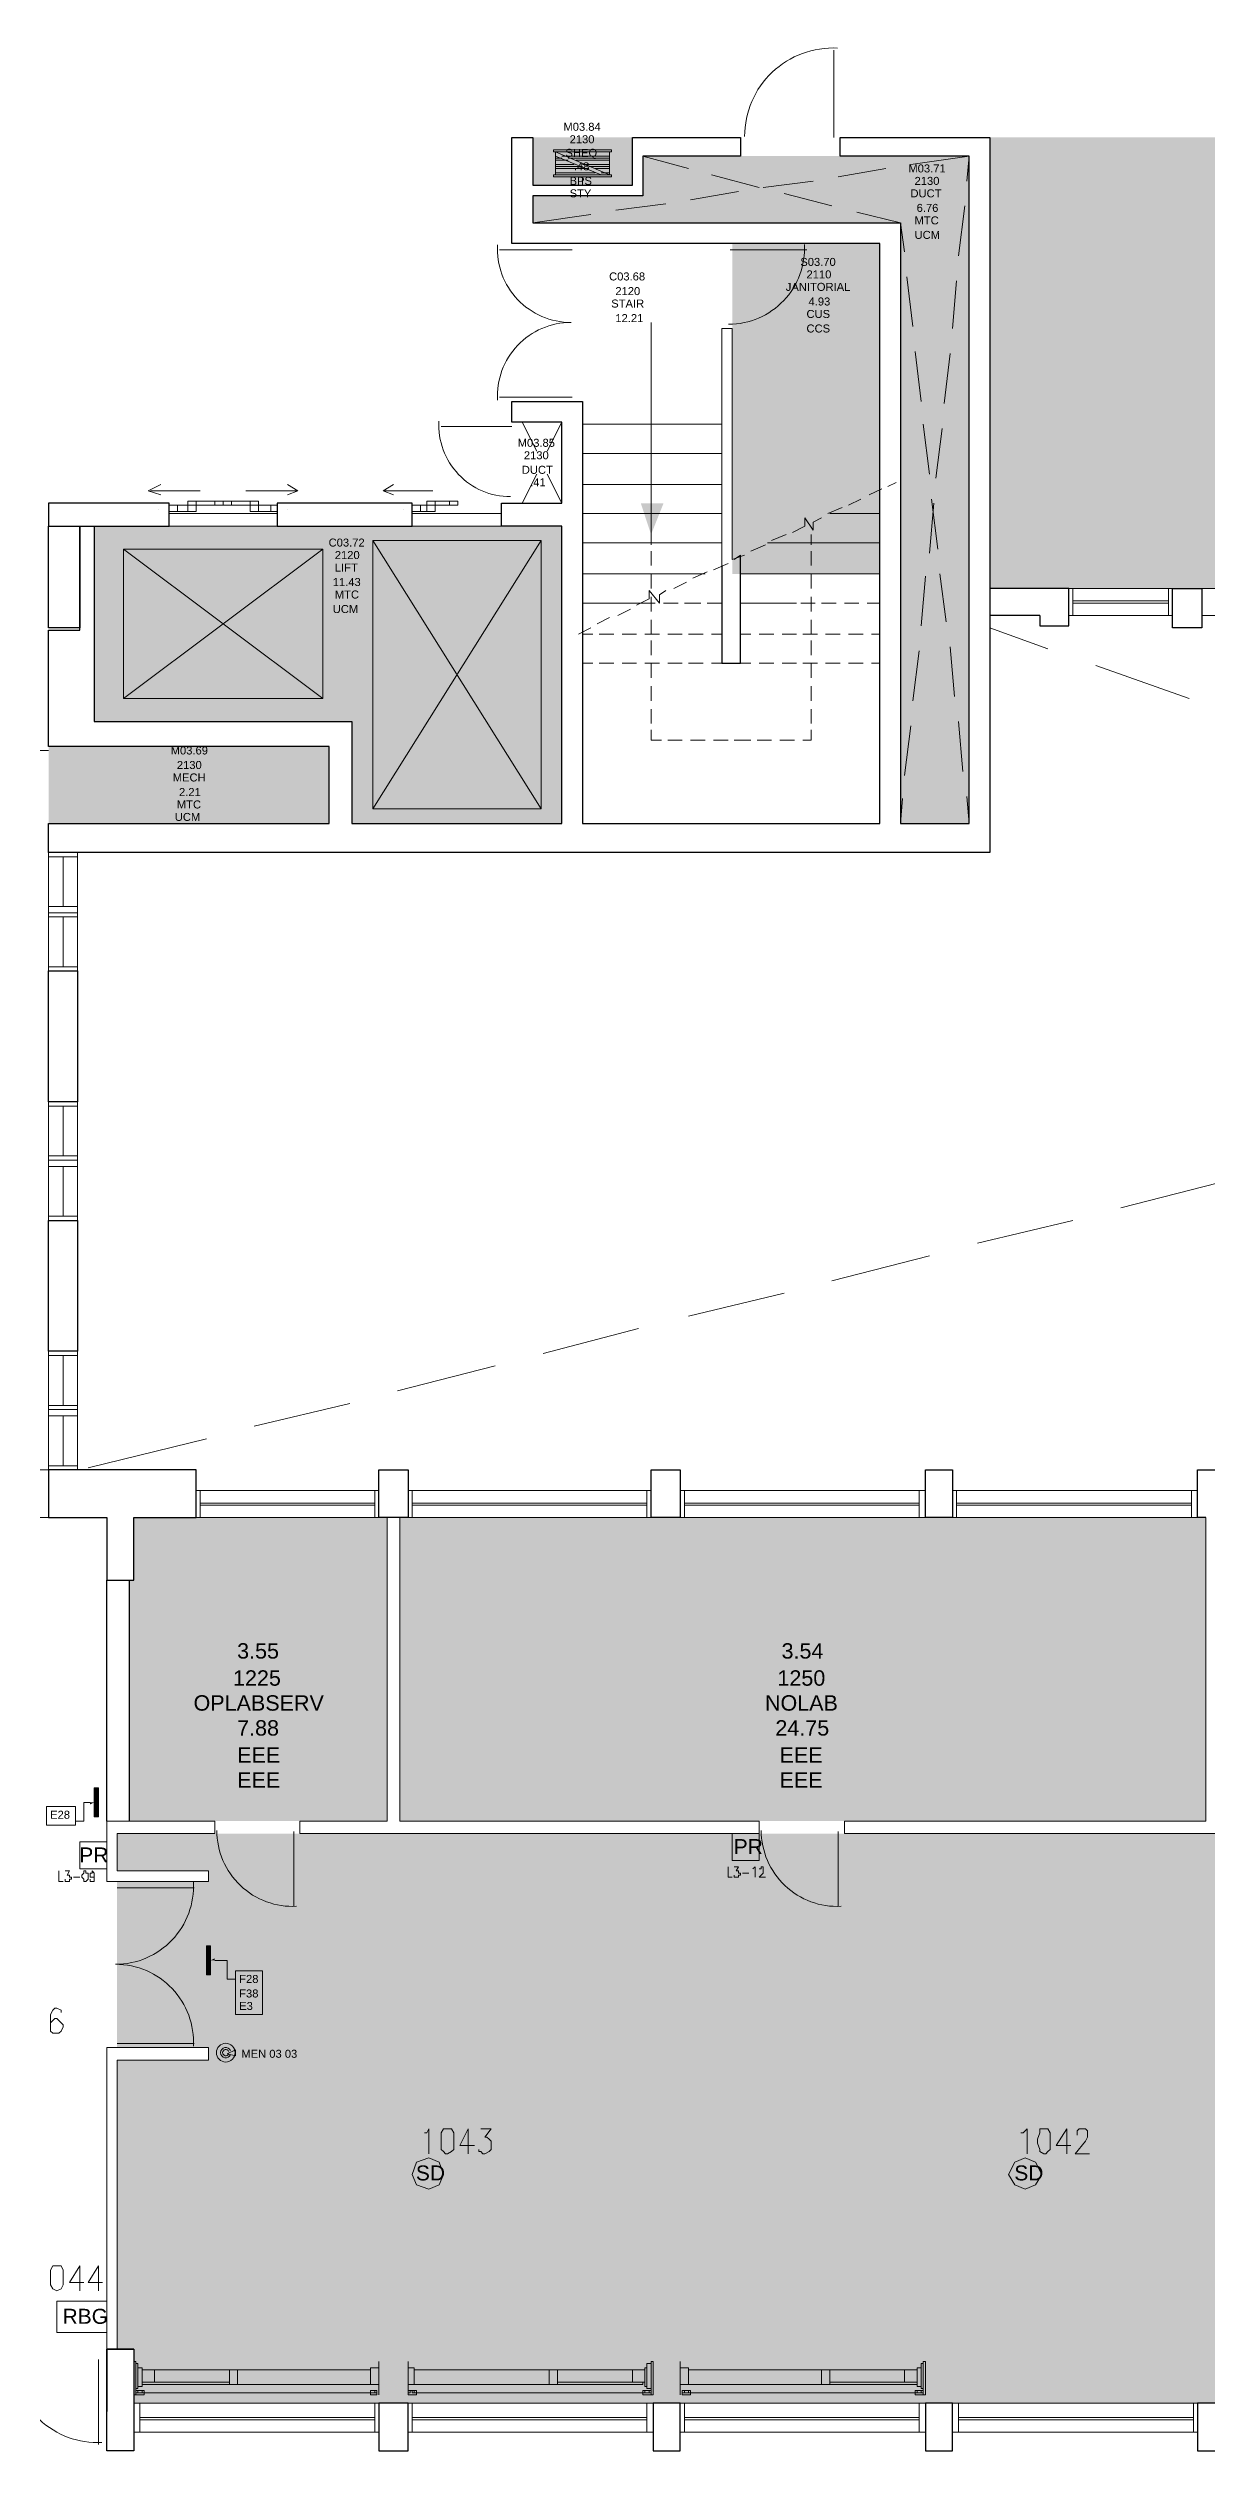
# Model space of a CAD drawing. Header units: millimetres. Extents: x -59 to 47, y 152 to 919.
# Drawn here: x -1.78 to 10.02, y 281.39 to 305.86 of the extents above; entities that cross this region are included whole.
import ezdxf

# ---------------------------------------------------------------- set-up
doc = ezdxf.new("R2010")
doc.units = ezdxf.units.MM
for name, color, linetype, true_color in [('PDF_0', 7, 'Continuous', 0xed1f24), ('PDF_014403$_ps_FIRE_ALARM', 7, 'Continuous', 0x37dd00), ('PDF_014403$HL-TMP', 7, 'Continuous', 0x99cde0)]:
    doc.layers.add(name, color=color, linetype=linetype, true_color=true_color)
for name, color, linetype in [('PDF_014403$_ps_TEXTBOLD$FIRE', 2, 'Continuous'), ('PDF_014403$BL', 7, 'Continuous'), ('PDF_014403$BL-ABOVE', 7, 'Continuous'), ('PDF_014403$DR', 7, 'Continuous'), ('PDF_014403$EQ', 7, 'Continuous'), ('PDF_014403$FI', 7, 'Continuous'), ('PDF_014403$FI-DSG', 7, 'Continuous'), ('PDF_014403$PL-STAIR', 7, 'Continuous'), ('PDF_014403$WA', 7, 'Continuous'), ('PDF_014403$WA-COL', 7, 'Continuous'), ('PDF_014403$WA-EXT', 7, 'Continuous'), ('PDF_014403$WN', 7, 'Continuous'), ('PDF_Text', 7, 'Continuous')]:
    doc.layers.add(name, color=color, linetype=linetype)
doc.styles.add('PDF ArialMT', font='arial.ttf')

msp = doc.modelspace()

# ---------------------------------------------------------------- linework, layer by layer
at = {"layer": 'PDF_0', "color": 7, "lineweight": 0}
for points in [[(2.096, 284.061), (2.201, 284.103), (2.244, 284.209), (2.201, 284.336), (2.096, 284.379), (1.969, 284.336), (1.926, 284.209), (1.969, 284.103)], [(8.171, 284.061), (8.276, 284.103), (8.34, 284.209), (8.276, 284.336), (8.171, 284.379), (8.065, 284.336), (8.001, 284.209), (8.065, 284.103)]]:
    msp.add_lwpolyline(points, close=True, dxfattribs=at)
at = {"layer": 'PDF_014403$_ps_FIRE_ALARM', "lineweight": 0}
for points in [[(-1.185, 287.321), (-1.185, 287.596), (-1.461, 287.596), (-1.461, 287.321)], [(5.461, 287.406), (5.461, 287.681), (5.186, 287.681), (5.186, 287.406)], [(-1.185, 282.601), (-1.185, 282.918), (-1.693, 282.918), (-1.693, 282.601)]]:
    msp.add_lwpolyline(points, close=True, dxfattribs=at)
at = {"layer": 'PDF_014403$_ps_TEXTBOLD$FIRE', "lineweight": 20}
for points in [[(-1.672, 287.3), (-1.672, 287.194), (-1.63, 287.194)], [(-1.609, 287.3), (-1.566, 287.3), (-1.588, 287.257), (-1.566, 287.257), (-1.566, 287.236), (-1.545, 287.236), (-1.545, 287.215), (-1.566, 287.215), (-1.566, 287.194), (-1.588, 287.194), (-1.609, 287.194), (-1.609, 287.215)], [(-1.312, 287.257), (-1.312, 287.236), (-1.334, 287.236), (-1.355, 287.236), (-1.355, 287.257), (-1.355, 287.279), (-1.334, 287.279), (-1.334, 287.3), (-1.312, 287.279), (-1.312, 287.257), (-1.312, 287.236), (-1.312, 287.215), (-1.312, 287.194), (-1.334, 287.194), (-1.355, 287.194), (-1.355, 287.215)], [(5.144, 287.342), (5.144, 287.236), (5.186, 287.236)], [(5.207, 287.342), (5.249, 287.342), (5.228, 287.3), (5.249, 287.3), (5.249, 287.279), (5.271, 287.279), (5.271, 287.257), (5.249, 287.257), (5.249, 287.236), (5.228, 287.236), (5.207, 287.236), (5.207, 287.257)], [(5.292, 287.279), (5.355, 287.279)], [(5.398, 287.321), (5.419, 287.342), (5.419, 287.236)], [(5.461, 287.321), (5.482, 287.321), (5.482, 287.342), (5.503, 287.342), (5.503, 287.321), (5.503, 287.3), (5.503, 287.279), (5.461, 287.236), (5.525, 287.236)], [(-1.524, 287.236), (-1.461, 287.236)], [(-1.651, 285.86), (-1.651, 285.882), (-1.693, 285.903), (-1.715, 285.903), (-1.736, 285.882), (-1.757, 285.839), (-1.757, 285.776), (-1.757, 285.733), (-1.757, 285.67), (-1.736, 285.649), (-1.715, 285.649), (-1.693, 285.649), (-1.672, 285.649), (-1.651, 285.67), (-1.63, 285.712), (-1.63, 285.733), (-1.651, 285.755), (-1.672, 285.776), (-1.693, 285.797), (-1.715, 285.797), (-1.736, 285.776), (-1.757, 285.755), (-1.757, 285.733)], [(2.053, 284.633), (2.074, 284.633), (2.096, 284.675), (2.096, 284.421)], [(2.498, 284.421), (2.498, 284.675), (2.413, 284.506), (2.561, 284.506)], [(2.625, 284.675), (2.731, 284.675), (2.667, 284.59), (2.688, 284.59), (2.709, 284.569), (2.731, 284.548), (2.731, 284.527), (2.731, 284.506), (2.731, 284.463), (2.709, 284.442), (2.667, 284.421), (2.646, 284.421), (2.625, 284.442), (2.604, 284.442), (2.604, 284.463)], [(8.128, 284.633), (8.149, 284.633), (8.192, 284.675), (8.192, 284.421)], [(8.594, 284.421), (8.594, 284.675), (8.488, 284.506), (8.636, 284.506)], [(8.7, 284.611), (8.7, 284.633), (8.7, 284.654), (8.721, 284.675), (8.742, 284.675), (8.763, 284.675), (8.784, 284.675), (8.806, 284.654), (8.806, 284.633), (8.806, 284.611), (8.806, 284.59), (8.784, 284.548), (8.679, 284.421), (8.827, 284.421)], [(-1.461, 283.024), (-1.461, 283.278), (-1.566, 283.109), (-1.418, 283.109)], [(-1.27, 283.024), (-1.27, 283.278), (-1.376, 283.109), (-1.228, 283.109)]]:
    msp.add_lwpolyline(points, dxfattribs=at)
for points in [[(-1.418, 287.3), (-1.418, 287.279), (-1.439, 287.257), (-1.439, 287.236), (-1.418, 287.215), (-1.418, 287.194), (-1.397, 287.194), (-1.376, 287.215), (-1.376, 287.236), (-1.376, 287.257), (-1.376, 287.279), (-1.397, 287.279), (-1.397, 287.3)], [(2.265, 284.675), (2.244, 284.675), (2.223, 284.633), (2.223, 284.569), (2.223, 284.527), (2.223, 284.463), (2.244, 284.442), (2.265, 284.421), (2.286, 284.421), (2.328, 284.442), (2.35, 284.463), (2.35, 284.527), (2.35, 284.569), (2.35, 284.633), (2.328, 284.675), (2.286, 284.675)], [(8.361, 284.675), (8.319, 284.675), (8.319, 284.633), (8.298, 284.569), (8.298, 284.527), (8.319, 284.463), (8.319, 284.442), (8.361, 284.421), (8.382, 284.421), (8.403, 284.442), (8.425, 284.463), (8.425, 284.527), (8.425, 284.569), (8.425, 284.633), (8.403, 284.675), (8.382, 284.675)], [(-1.693, 283.278), (-1.736, 283.278), (-1.757, 283.236), (-1.757, 283.172), (-1.757, 283.13), (-1.757, 283.087), (-1.736, 283.045), (-1.693, 283.024), (-1.651, 283.045), (-1.63, 283.087), (-1.63, 283.13), (-1.63, 283.172), (-1.63, 283.236), (-1.651, 283.278)]]:
    msp.add_lwpolyline(points, close=True, dxfattribs=at)
at = {"layer": 'PDF_014403$BL', "lineweight": 9}
for points in [[(4.276, 304.763), (4.741, 304.636)], [(7.006, 304.678), (7.599, 304.763), (7.578, 304.509)], [(4.763, 304.318), (5.249, 304.403)], [(4.974, 304.572), (5.461, 304.445)], [(5.503, 304.445), (6.011, 304.509)], [(6.265, 304.551), (6.752, 304.636)], [(3.154, 304.085), (3.747, 304.17)], [(4.001, 304.212), (4.509, 304.276)], [(5.715, 304.382), (6.202, 304.255)], [(6.456, 304.191), (6.9, 304.085), (6.943, 303.789)], [(7.557, 304.255), (7.493, 303.747)], [(7.027, 303.027), (6.964, 303.535)], [(7.472, 303.493), (7.43, 303.006)], [(7.112, 302.265), (7.049, 302.773)], [(7.408, 302.752), (7.345, 302.244)], [(3.048, 302.053), (3.196, 301.757)], [(3.45, 302.053), (3.302, 301.757)], [(7.197, 301.524), (7.133, 302.032)], [(7.324, 301.99), (7.26, 301.482)], [(3.196, 301.524), (3.048, 301.228)], [(3.302, 301.524), (3.45, 301.228)], [(7.239, 301.228), (7.197, 300.72)], [(7.281, 300.762), (7.218, 301.27)], [(-0.55, 301.122), (0.55, 301.122)], [(-0.55, 300.995), (0.55, 300.995)], [(1.926, 301.122), (2.836, 301.122)], [(1.926, 300.995), (2.836, 300.995)], [(7.154, 300.487), (7.112, 299.979)], [(7.366, 300.021), (7.303, 300.508)], [(9.673, 300.36), (8.615, 300.36)], [(12.213, 300.36), (9.97, 300.36)], [(8.615, 300.085), (9.673, 300.085)], [(9.97, 300.085), (12.213, 300.085)], [(7.451, 299.259), (7.408, 299.767)], [(7.811, 299.958), (8.403, 299.746)], [(7.091, 299.725), (7.027, 299.217)], [(8.89, 299.577), (9.843, 299.238)], [(7.006, 298.963), (6.943, 298.455)], [(7.536, 298.497), (7.493, 299.005)], [(6.922, 298.222), (6.9, 297.968)], [(7.599, 297.968), (7.578, 298.243)], [(-1.778, 297.672), (-1.778, 297.058), (-1.778, 296.465)], [(-1.482, 296.465), (-1.482, 297.058), (-1.482, 297.672)], [(-1.778, 295.132), (-1.778, 294.539), (-1.778, 293.925)], [(-1.482, 293.925), (-1.482, 294.539), (-1.482, 295.132)], [(9.144, 294.052), (10.139, 294.306)], [(7.684, 293.692), (8.657, 293.925)], [(6.202, 293.311), (7.197, 293.565)], [(4.741, 292.951), (5.715, 293.184)], [(3.26, 292.57), (4.233, 292.824)], [(-1.778, 292.592), (-1.778, 291.999), (-1.778, 291.385)], [(-1.482, 291.385), (-1.482, 291.999), (-1.482, 292.592)], [(1.778, 292.189), (2.773, 292.443)], [(0.318, 291.829), (1.291, 292.062)], [(-1.376, 291.406), (-0.169, 291.702)], [(1.588, 291.173), (-0.275, 291.173)], [(4.36, 291.173), (1.884, 291.173)], [(7.154, 291.173), (4.657, 291.173)], [(9.927, 291.173), (7.43, 291.173)], [(-0.275, 290.898), (1.588, 290.898)], [(1.884, 290.898), (4.36, 290.898)], [(4.657, 290.898), (7.154, 290.898)], [(7.43, 290.898), (9.927, 290.898)], [(1.588, 281.881), (-0.91, 281.881)], [(4.382, 281.881), (1.884, 281.881)], [(7.154, 281.881), (4.657, 281.881)], [(9.927, 281.881), (7.43, 281.881)], [(-0.91, 281.585), (1.588, 281.585)], [(1.884, 281.585), (4.382, 281.585)], [(4.657, 281.585), (7.154, 281.585)], [(7.43, 281.585), (9.927, 281.585)]]:
    msp.add_lwpolyline(points, dxfattribs=at)
at = {"layer": 'PDF_014403$BL-ABOVE', "lineweight": 9}
for points in [[(-1.778, 291.385), (-1.905, 291.385)], [(-1.778, 290.898), (-1.905, 290.898)]]:
    msp.add_lwpolyline(points, dxfattribs=at)
at = {"layer": 'PDF_014403$DR', "lineweight": 0}
for points in [[(6.223, 304.953), (6.223, 305.842), (6.223, 304.953)], [(3.556, 303.81), (2.815, 303.81), (3.556, 303.81)], [(5.165, 303.81), (5.948, 303.81), (5.165, 303.81)], [(3.556, 302.307), (2.815, 302.307), (3.556, 302.307)], [(2.942, 302.011), (2.223, 302.011), (2.942, 302.011)], [(-0.635, 301.312), (-0.762, 301.355), (-0.635, 301.418)], [(-0.741, 301.355), (-0.233, 301.355)], [(-0.275, 301.249), (-0.085, 301.249)], [(0.275, 301.249), (0.085, 301.249)], [(0.656, 301.312), (0.762, 301.355), (0.233, 301.355)], [(0.762, 301.355), (0.656, 301.418)], [(1.63, 301.355), (1.736, 301.418)], [(1.736, 301.312), (1.63, 301.355), (2.138, 301.355)], [(2.159, 301.249), (2.307, 301.249)], [(-0.656, 301.164), (-0.656, 301.164)], [(-0.36, 301.207), (-0.466, 301.207)], [(-0.466, 301.143), (-0.36, 301.143)], [(-0.085, 301.207), (-0.275, 301.207)], [(0.085, 301.207), (0.275, 301.207)], [(0.36, 301.207), (0.487, 301.207)], [(0.487, 301.143), (0.36, 301.143)], [(0.656, 301.164), (0.656, 301.164)], [(1.842, 301.164), (1.842, 301.164)], [(2.074, 301.207), (2.011, 301.207)], [(2.011, 301.143), (2.074, 301.143)], [(2.307, 301.207), (2.159, 301.207)], [(-1.778, 298.709), (-2.477, 298.709), (-1.778, 298.709)], [(0.72, 287.702), (0.72, 286.94), (0.72, 287.702)], [(6.265, 287.702), (6.265, 286.94), (6.265, 287.702)], [(-1.08, 287.13), (-0.296, 287.13), (-1.08, 287.13)], [(-1.08, 285.543), (-0.296, 285.543), (-1.08, 285.543)], [(-1.27, 282.325), (-1.27, 281.458), (-1.27, 282.325)]]:
    msp.add_lwpolyline(points, dxfattribs=at)
for points in [[(2.795, 303.859, 0.429411), (3.545, 303.069, 0.429411), (2.795, 302.279)], [(-0.302, 285.515, 0.429403), (-1.095, 286.35, 0.429403), (-0.302, 287.185)], [(-3.039, 281.48, 0.429403), (-2.138, 282.336, 0.429403), (-1.236, 281.48)]]:
    msp.add_lwpolyline(points, format="xyb", dxfattribs=at)
for points in [[(-0.36, 301.207), (-0.275, 301.207), (-0.275, 301.249), (-0.36, 301.249)], [(-0.085, 301.207), (0, 301.207), (0, 301.249), (-0.085, 301.249)], [(0.085, 301.207), (0, 301.207), (0, 301.249), (0.085, 301.249)], [(0.36, 301.207), (0.275, 301.207), (0.275, 301.249), (0.36, 301.249)], [(2.074, 301.207), (2.159, 301.207), (2.159, 301.249), (2.074, 301.249)], [(2.307, 301.207), (2.392, 301.207), (2.392, 301.249), (2.307, 301.249)], [(-0.55, 301.143), (-0.466, 301.143), (-0.466, 301.207), (-0.55, 301.207)], [(-0.36, 301.143), (-0.275, 301.143), (-0.275, 301.207), (-0.36, 301.207)], [(0.36, 301.143), (0.275, 301.143), (0.275, 301.207), (0.36, 301.207)], [(0.55, 301.143), (0.487, 301.143), (0.487, 301.207), (0.55, 301.207)], [(1.926, 301.143), (2.011, 301.143), (2.011, 301.207), (1.926, 301.207)], [(2.074, 301.143), (2.159, 301.143), (2.159, 301.207), (2.074, 301.207)]]:
    msp.add_lwpolyline(points, close=True, dxfattribs=at)
for centre, radius, start, end in [((6.213, 304.964), 0.9, 87.0437, 179.9995), ((5.15, 303.824), 0.773, 270.0146, 2.9698), ((2.927, 302.025), 0.73, 177.0447, 270), ((0.709, 287.712), 0.773, 179.9993, 272.9553), ((6.255, 287.712), 0.773, 179.9993, 272.9553)]:
    msp.add_arc(centre, radius, start, end, dxfattribs=at)
at = {"layer": 'PDF_014403$EQ', "lineweight": 9}
msp.add_lwpolyline([(-1.016, 300.762), (1.016, 300.762), (1.016, 299.238), (-1.016, 299.238)], close=True, dxfattribs=at)
for points in [[(1.016, 300.762), (-1.016, 299.238)], [(-1.016, 300.762), (1.016, 299.238)], [(3.239, 298.116), (1.524, 300.847), (1.524, 298.116), (3.239, 298.116), (3.239, 300.847)], [(1.524, 300.847), (3.239, 300.847), (1.524, 298.116)]]:
    msp.add_lwpolyline(points, dxfattribs=at)
at = {"layer": 'PDF_014403$FI', "lineweight": 9}
for points in [[(3.958, 304.826), (3.958, 304.805), (3.366, 304.805), (3.366, 304.826)], [(3.958, 304.551), (3.366, 304.551), (3.366, 304.572), (3.387, 304.572), (3.937, 304.572), (3.958, 304.572)], [(0.127, 285.416), (0.042, 285.437), (0.127, 285.479)], [(-0.91, 281.966), (-0.889, 281.966), (-0.889, 282.304), (-0.91, 282.304)], [(-0.826, 282.093), (-0.826, 282.071), (1.503, 282.071), (1.503, 282.22), (-0.826, 282.22), (-0.699, 282.22), (-0.699, 282.093)], [(0.064, 282.093), (-0.699, 282.093), (-0.699, 282.22), (0.064, 282.22)], [(0.064, 282.071), (0.148, 282.071), (0.148, 282.22), (0.064, 282.22)], [(1.503, 282.071), (1.588, 282.071), (1.588, 282.241), (1.503, 282.241)], [(1.947, 282.071), (1.884, 282.071), (1.884, 282.241), (1.947, 282.241)], [(3.408, 282.071), (3.323, 282.071), (3.323, 282.22), (3.408, 282.22)], [(3.408, 282.093), (4.17, 282.093), (4.17, 282.22), (3.408, 282.22)], [(4.382, 281.966), (4.36, 281.966), (4.36, 282.304), (4.382, 282.304)], [(4.741, 282.071), (4.657, 282.071), (4.657, 282.241), (4.741, 282.241)], [(7.07, 282.093), (7.07, 282.071), (4.741, 282.071), (4.741, 282.22), (7.07, 282.22), (6.943, 282.22), (6.943, 282.093)], [(6.181, 282.071), (6.096, 282.071), (6.096, 282.22), (6.181, 282.22)], [(6.181, 282.093), (6.943, 282.093), (6.943, 282.22), (6.181, 282.22)], [(7.154, 281.966), (7.133, 281.966), (7.133, 282.304), (7.154, 282.304)], [(-0.826, 281.987), (-0.868, 281.987), (-0.868, 282.008), (-0.826, 282.008), (-0.826, 281.987), (-0.804, 281.987), (-0.804, 282.008), (-0.889, 282.008), (-0.889, 281.966), (-0.804, 281.966), (-0.804, 281.987)], [(-0.868, 281.987), (-0.889, 281.987), (-0.889, 282.008), (-0.868, 282.008)], [(1.503, 281.987), (1.545, 281.987), (1.545, 282.008), (1.503, 282.008), (1.503, 281.987), (1.503, 282.008), (1.566, 282.008), (1.566, 281.966), (1.503, 281.966)], [(1.545, 281.987), (1.566, 281.987), (1.566, 282.008), (1.545, 282.008)], [(1.947, 281.987), (1.926, 281.987), (1.926, 282.008), (1.947, 282.008), (1.947, 281.987), (1.969, 281.987), (1.969, 282.008), (1.884, 282.008), (1.884, 281.966), (1.969, 281.966), (1.969, 281.987)], [(1.905, 281.987), (1.884, 281.987), (1.884, 282.008), (1.905, 282.008)], [(4.297, 281.987), (4.339, 281.987), (4.339, 282.008), (4.297, 282.008), (4.297, 281.987), (4.276, 281.987), (4.276, 282.008), (4.36, 282.008), (4.36, 281.966), (4.276, 281.966), (4.276, 281.987)], [(4.339, 281.987), (4.36, 281.987), (4.36, 282.008), (4.339, 282.008)], [(4.741, 281.987), (4.699, 281.987), (4.699, 282.008), (4.741, 282.008), (4.741, 281.987), (4.763, 281.987), (4.763, 282.008), (4.678, 282.008), (4.678, 281.966), (4.763, 281.966), (4.763, 281.987)], [(4.699, 281.987), (4.678, 281.987), (4.678, 282.008), (4.699, 282.008)], [(7.07, 281.987), (7.112, 281.987), (7.112, 282.008), (7.07, 282.008), (7.07, 281.987), (7.049, 281.987), (7.049, 282.008), (7.133, 282.008), (7.133, 281.966), (7.049, 281.966), (7.049, 281.987)], [(7.112, 281.987), (7.133, 281.987), (7.133, 282.008), (7.112, 282.008)]]:
    msp.add_lwpolyline(points, close=True, dxfattribs=at)
for points in [[(3.387, 304.572), (3.387, 304.805), (3.937, 304.805), (3.937, 304.572), (3.387, 304.805)], [(3.852, 304.572), (3.387, 304.763)], [(3.387, 304.741), (3.45, 304.741)], [(3.514, 304.72), (3.387, 304.72)], [(3.387, 304.678), (3.577, 304.678)], [(3.662, 304.657), (3.387, 304.657)], [(3.937, 304.763), (3.45, 304.763)], [(3.514, 304.741), (3.937, 304.741)], [(3.937, 304.72), (3.598, 304.72)], [(3.662, 304.678), (3.937, 304.678)], [(3.937, 304.657), (3.725, 304.657)], [(3.387, 304.636), (3.725, 304.636)], [(3.789, 304.593), (3.387, 304.593)], [(3.662, 304.551), (3.662, 304.466)], [(3.789, 304.636), (3.937, 304.636)], [(3.937, 304.593), (3.852, 304.593)], [(-0.889, 282.029), (-0.868, 282.029), (-0.868, 282.283), (-0.889, 282.283)], [(-0.868, 282.241), (-0.826, 282.241), (-0.826, 282.05), (-0.868, 282.05)], [(0.148, 282.177), (0.148, 282.114)], [(1.588, 282.304), (1.588, 281.966), (1.588, 282.304)], [(1.884, 282.304), (1.884, 281.966), (1.884, 282.304)], [(4.276, 282.093), (4.276, 282.071), (1.947, 282.071), (1.947, 282.22), (4.276, 282.22)], [(3.323, 282.177), (3.323, 282.114)], [(4.297, 282.22), (4.17, 282.22), (4.17, 282.093), (4.297, 282.093)], [(4.318, 282.241), (4.297, 282.241), (4.297, 282.05), (4.318, 282.05)], [(4.36, 282.029), (4.318, 282.029), (4.318, 282.283), (4.36, 282.283)], [(4.657, 282.304), (4.657, 281.966), (4.657, 282.304)], [(6.096, 282.177), (6.096, 282.114)], [(7.112, 282.241), (7.07, 282.241), (7.07, 282.05), (7.112, 282.05)], [(7.133, 282.029), (7.112, 282.029), (7.112, 282.283), (7.133, 282.283)], [(-0.804, 281.987), (1.503, 281.987)], [(4.276, 281.987), (1.969, 281.987)], [(7.049, 281.987), (4.763, 281.987)]]:
    msp.add_lwpolyline(points, dxfattribs=at)
msp.add_circle((0.027, 285.45), 0.0953, dxfattribs=at)
msp.add_circle((0.027, 285.45), 0.0953, dxfattribs=at)
for radius, start, end in [(0.0529, 22.7694, 337.2306), (0.0318, 22.7697, 337.2303)]:
    msp.add_arc((0.027, 285.45), radius, start, end, dxfattribs=at)
at = {"layer": 'PDF_014403$FI-DSG', "lineweight": 9}
for points in [[(-1.27, 287.85), (-1.27, 288.146), (-1.312, 288.146), (-1.312, 287.85)], [(-1.799, 287.956), (-1.503, 287.956), (-1.503, 287.765), (-1.799, 287.765)], [(-0.127, 286.241), (-0.127, 286.538), (-0.169, 286.538), (-0.169, 286.241)], [(0.127, 286.284), (0.402, 286.284), (0.402, 285.839), (0.127, 285.839)]]:
    msp.add_lwpolyline(points, close=True, dxfattribs=at)
for points in [[(-1.355, 287.998), (-1.418, 287.998), (-1.418, 287.808), (-1.503, 287.808)], [(-0.085, 286.39), (0.042, 286.39), (0.042, 286.199), (0.127, 286.199)]]:
    msp.add_lwpolyline(points, dxfattribs=at)
at = {"layer": 'PDF_014403$FI-DSG', "transparency": 33554559}
for points in [[(-1.27, 288.146), (-1.312, 288.146), (-1.27, 287.85)], [(-1.312, 288.146), (-1.27, 287.85), (-1.312, 287.85)], [(-1.355, 287.998), (-1.312, 287.998), (-1.355, 287.977)], [(-0.127, 286.538), (-0.169, 286.538), (-0.127, 286.241)], [(-0.169, 286.538), (-0.127, 286.241), (-0.169, 286.241)], [(-0.085, 286.39), (-0.127, 286.39), (-0.085, 286.411)]]:
    msp.add_solid(points, dxfattribs=at)
at = {"layer": 'PDF_014403$HL-TMP', "color": 73, "true_color": 0x99cc66, "transparency": 33554559}
for points in [[(4.17, 304.953), (3.154, 304.953), (4.17, 304.466)], [(3.154, 304.953), (4.17, 304.466), (3.154, 304.466)]]:
    msp.add_solid(points, dxfattribs=at)
at = {"layer": 'PDF_014403$HL-TMP', "transparency": 33554559}
for points in [[(15.05, 304.953), (7.811, 304.953), (15.05, 300.36)], [(7.811, 304.953), (15.05, 300.36), (7.811, 300.36)]]:
    msp.add_solid(points, dxfattribs=at)
at = {"layer": 'PDF_014403$HL-TMP', "color": 191, "true_color": 0xbb77ff, "transparency": 33554559}
for points in [[(7.599, 304.763), (4.276, 304.763), (7.599, 304.36)], [(4.276, 304.763), (7.599, 304.36), (4.276, 304.36)], [(7.599, 304.36), (3.154, 304.36), (7.599, 304.085)], [(3.154, 304.36), (7.599, 304.085), (3.154, 304.085)], [(7.599, 304.085), (6.9, 304.085), (7.599, 297.968)], [(6.9, 304.085), (7.599, 297.968), (6.9, 297.968)], [(3.45, 300.995), (-1.312, 300.995), (3.45, 299.005)], [(-1.312, 300.995), (3.45, 299.005), (-1.312, 299.005)], [(3.45, 299.005), (1.312, 299.005), (3.45, 297.968)], [(1.312, 299.005), (3.45, 297.968), (1.312, 297.968)], [(1.08, 298.751), (-1.778, 298.751), (1.08, 297.968)], [(-1.778, 298.751), (1.08, 297.968), (-1.778, 297.968)]]:
    msp.add_solid(points, dxfattribs=at)
at = {"layer": 'PDF_014403$HL-TMP', "color": 33, "true_color": 0xff9d3c, "transparency": 33554559}
for points in [[(6.689, 303.874), (5.186, 303.874), (6.689, 300.508)], [(5.186, 303.874), (6.689, 300.508), (5.186, 300.508)]]:
    msp.add_solid(points, dxfattribs=at)
at = {"layer": 'PDF_014403$HL-TMP', "color": 16, "true_color": 0x800000, "transparency": 33554559}
for points in [[(1.672, 290.898), (-0.91, 290.898), (1.672, 290.263)], [(-0.91, 290.898), (1.672, 290.263), (-0.91, 290.263)], [(10.012, 290.898), (1.799, 290.898), (10.012, 287.808)], [(1.799, 290.898), (10.012, 287.808), (1.799, 287.808)], [(-0.953, 290.263), (-0.91, 290.263), (-0.91, 290.263)], [(1.672, 290.263), (-0.953, 290.263), (1.672, 287.808)], [(-0.953, 290.263), (1.672, 287.808), (-0.953, 287.808)], [(-0.953, 287.808), (1.672, 287.808), (1.672, 287.808)], [(1.672, 287.808), (1.672, 287.808), (-0.953, 287.808)], [(-1.08, 287.681), (23.898, 287.681), (23.898, 287.681)], [(23.898, 287.681), (-1.08, 287.681), (23.898, 287.3)], [(-1.08, 287.681), (23.898, 287.3), (-1.08, 287.3)], [(23.898, 287.3), (-1.08, 287.3), (-0.148, 287.3)], [(-1.08, 287.3), (23.898, 287.3), (23.898, 287.3)], [(23.898, 287.3), (-0.148, 287.3), (23.898, 287.194)], [(-0.148, 287.3), (23.898, 287.194), (-0.148, 287.194)], [(23.898, 287.194), (-1.08, 287.194), (23.898, 285.501)], [(-1.08, 287.194), (23.898, 285.501), (-1.08, 285.501)], [(23.898, 285.501), (-1.08, 285.501), (-0.148, 285.501)], [(-1.08, 285.501), (23.898, 285.501), (23.898, 285.501)], [(23.898, 285.374), (-1.08, 285.374), (23.898, 282.431)], [(-1.08, 285.374), (23.898, 282.431), (-1.08, 282.431)], [(23.898, 285.501), (-0.148, 285.501), (23.898, 285.374)], [(-0.148, 285.501), (23.898, 285.374), (-0.148, 285.374)], [(23.898, 282.431), (-1.08, 282.431), (-0.91, 282.431)], [(-1.08, 282.431), (23.898, 282.431), (23.898, 282.431)], [(23.898, 282.431), (-0.91, 282.431), (23.898, 281.881)], [(-0.91, 282.431), (23.898, 281.881), (-0.91, 281.881)]]:
    msp.add_solid(points, dxfattribs=at)
at = {"layer": 'PDF_014403$PL-STAIR', "lineweight": 9}
for points in [[(4.36, 300.804), (4.36, 300.91), (4.36, 302.032), (4.36, 303.069)], [(3.662, 302.032), (5.08, 302.032)], [(3.662, 301.736), (5.08, 301.736)], [(3.662, 301.418), (5.08, 301.418)], [(6.498, 301.27), (6.371, 301.207)], [(6.71, 301.376), (6.583, 301.312)], [(6.858, 301.439), (6.773, 301.397)], [(3.662, 301.122), (5.08, 301.122)], [(6.096, 301.08), (6.011, 301.037), (6.011, 300.953), (5.927, 301.08), (5.927, 300.995), (5.8, 300.931)], [(6.308, 301.185), (6.16, 301.122)], [(6.181, 301.122), (6.689, 301.122)], [(3.662, 300.826), (5.08, 300.826)], [(4.36, 300.741), (4.36, 300.593)], [(5.525, 300.804), (5.376, 300.741)], [(5.546, 300.826), (6.689, 300.826)], [(5.736, 300.91), (5.588, 300.847)], [(5.99, 300.804), (5.99, 300.91)], [(5.99, 300.593), (5.99, 300.741)], [(3.662, 300.508), (4.911, 300.508)], [(4.36, 300.508), (4.36, 300.36)], [(4.932, 300.529), (4.784, 300.466)], [(5.144, 300.614), (4.995, 300.55)], [(5.313, 300.699), (5.186, 300.656)], [(5.271, 300.699), (5.207, 300.656)], [(5.271, 300.508), (6.689, 300.508)], [(5.99, 300.36), (5.99, 300.508)], [(4.509, 300.339), (4.445, 300.296), (4.445, 300.212), (4.339, 300.339), (4.339, 300.254), (4.212, 300.191)], [(4.36, 300.275), (4.36, 300.127)], [(4.72, 300.423), (4.593, 300.36)], [(5.99, 300.127), (5.99, 300.275)], [(3.662, 300.212), (4.255, 300.212), (4.403, 300.212)], [(3.937, 300.064), (3.81, 300)], [(4.149, 300.148), (4.022, 300.085)], [(4.36, 300.042), (4.36, 299.894)], [(4.487, 300.212), (4.636, 300.212)], [(4.699, 300.212), (4.868, 300.212)], [(4.932, 300.212), (5.08, 300.212)], [(5.842, 300.212), (5.271, 300.212)], [(5.884, 300.212), (6.033, 300.212)], [(5.99, 299.894), (5.99, 300.042)], [(6.096, 300.212), (6.244, 300.212)], [(6.329, 300.212), (6.477, 300.212)], [(6.562, 300.212), (6.689, 300.212)], [(3.747, 299.958), (3.62, 299.894)], [(3.662, 299.894), (3.768, 299.894)], [(3.831, 299.894), (3.979, 299.894)], [(4.064, 299.894), (4.212, 299.894)], [(4.297, 299.894), (4.445, 299.894)], [(4.36, 299.831), (4.36, 299.682)], [(4.53, 299.894), (4.678, 299.894)], [(4.741, 299.894), (4.89, 299.894)], [(4.974, 299.894), (5.08, 299.894)], [(5.271, 299.894), (5.376, 299.894)], [(5.461, 299.894), (5.609, 299.894)], [(5.694, 299.894), (5.842, 299.894)], [(5.906, 299.894), (6.054, 299.894)], [(5.99, 299.682), (5.99, 299.831)], [(6.138, 299.894), (6.287, 299.894)], [(6.371, 299.894), (6.519, 299.894)], [(6.604, 299.894), (6.689, 299.894)], [(3.662, 299.598), (3.768, 299.598)], [(3.831, 299.598), (3.979, 299.598)], [(4.064, 299.598), (4.212, 299.598)], [(4.297, 299.598), (4.445, 299.598)], [(4.36, 299.598), (4.36, 299.45)], [(4.53, 299.598), (4.678, 299.598)], [(4.741, 299.598), (4.89, 299.598)], [(4.974, 299.598), (5.08, 299.598)], [(5.271, 299.598), (5.376, 299.598)], [(5.461, 299.598), (5.609, 299.598)], [(5.694, 299.598), (5.842, 299.598)], [(5.906, 299.598), (6.054, 299.598)], [(5.99, 299.45), (5.99, 299.598)], [(6.138, 299.598), (6.287, 299.598)], [(6.371, 299.598), (6.519, 299.598)], [(6.604, 299.598), (6.689, 299.598)], [(4.36, 299.365), (4.36, 299.217)], [(5.99, 299.217), (5.99, 299.365)], [(4.36, 299.132), (4.36, 298.984)], [(5.99, 298.984), (5.99, 299.132)], [(4.36, 298.92), (4.36, 298.815), (4.466, 298.815)], [(4.53, 298.815), (4.678, 298.815)], [(4.763, 298.815), (4.911, 298.815)], [(4.995, 298.815), (5.144, 298.815)], [(5.207, 298.815), (5.376, 298.815)], [(5.44, 298.815), (5.588, 298.815)], [(5.673, 298.815), (5.821, 298.815)], [(5.906, 298.815), (5.99, 298.815), (5.99, 298.92)]]:
    msp.add_lwpolyline(points, dxfattribs=at)
at = {"layer": 'PDF_014403$PL-STAIR', "transparency": 33554559}
msp.add_solid([(4.255, 301.228), (4.36, 300.91), (4.487, 301.228)], dxfattribs=at)
at = {"layer": 'PDF_014403$WA', "lineweight": 20}
for points in [[(5.08, 300.593), (5.08, 303.006), (5.186, 303.006), (5.186, 300.656)], [(3.662, 297.968), (3.662, 302.265)], [(3.45, 299.958), (3.45, 297.968)], [(10.118, 290.898), (10.118, 287.808), (11.028, 287.808), (11.028, 287.681), (6.329, 287.681), (6.329, 287.808)], [(10.012, 290.898), (10.012, 287.808), (6.329, 287.808), (6.329, 287.681)], [(-1.185, 287.194), (-0.148, 287.194), (-0.148, 287.3), (-0.148, 287.194), (-1.185, 287.194), (-1.185, 287.808), (-0.085, 287.808), (-0.085, 287.681), (-1.08, 287.681), (-0.085, 287.681), (-0.085, 287.808), (-0.953, 287.808)], [(-1.185, 282.431), (-1.185, 285.501), (-0.148, 285.501), (-0.148, 285.374), (-0.148, 285.501)], [(-1.08, 282.431), (-1.08, 285.374), (-0.148, 285.374)]]:
    msp.add_lwpolyline(points, dxfattribs=at)
for points in [[(0.783, 287.808), (0.783, 287.681), (5.461, 287.681), (5.461, 287.808), (1.799, 287.808), (1.799, 290.898), (1.799, 287.808), (5.461, 287.808), (5.461, 287.681), (0.783, 287.681), (0.783, 287.808), (1.672, 287.808), (1.672, 290.898), (1.672, 287.808)], [(-0.148, 287.3), (-1.08, 287.3), (-1.08, 287.681), (-1.08, 287.3)]]:
    msp.add_lwpolyline(points, close=True, dxfattribs=at)
at = {"layer": 'PDF_014403$WA-COL', "lineweight": 25}
for points in [[(-1.461, 300.995), (-1.461, 299.958), (-1.778, 299.958), (-1.778, 300.995)], [(9.673, 300.36), (9.97, 300.36), (9.97, 299.958), (9.673, 299.958)], [(1.588, 291.385), (1.884, 291.385), (1.884, 290.898), (1.588, 290.898)], [(4.36, 291.385), (4.657, 291.385), (4.657, 290.898), (4.36, 290.898)], [(7.154, 291.385), (7.43, 291.385), (7.43, 290.898), (7.154, 290.898)], [(1.588, 281.881), (1.588, 281.394), (1.884, 281.394), (1.884, 281.881)], [(4.382, 281.881), (4.382, 281.394), (4.657, 281.394), (4.657, 281.881)], [(7.154, 281.881), (7.154, 281.394), (7.43, 281.394), (7.43, 281.881)], [(9.927, 281.881), (9.927, 281.394), (10.224, 281.394), (10.224, 281.881)]]:
    msp.add_lwpolyline(points, close=True, dxfattribs=at)
for points in [[(8.319, 300.085), (8.319, 299.979), (8.615, 299.979), (8.615, 300.36)], [(-1.185, 290.898), (-1.185, 290.263), (-0.91, 290.263), (-0.91, 290.898), (-0.275, 290.898), (-0.275, 291.385), (-1.778, 291.385), (-1.778, 290.898), (-1.185, 290.898), (-1.185, 290.263), (-0.91, 290.263)], [(10.012, 290.898), (9.927, 290.898), (9.927, 291.385), (10.203, 291.385), (10.203, 290.898), (10.118, 290.898)], [(-0.91, 282.431), (-0.91, 281.394), (-1.185, 281.394), (-1.185, 282.431), (-0.91, 282.431), (-1.185, 282.431), (-1.185, 281.796)]]:
    msp.add_lwpolyline(points, dxfattribs=at)
at = {"layer": 'PDF_014403$WA-EXT', "lineweight": 25}
for points in [[(-1.312, 300.995), (-1.312, 299.005), (1.312, 299.005), (1.312, 297.968), (3.45, 297.968), (3.45, 300.995), (2.836, 300.995), (2.836, 301.228), (3.45, 301.228), (3.45, 302.053), (2.942, 302.053), (2.942, 302.265), (3.662, 302.265), (3.662, 297.968), (6.689, 297.968), (6.689, 303.874), (2.942, 303.874), (2.942, 304.953), (3.154, 304.953), (3.154, 304.466), (4.17, 304.466), (4.17, 304.784), (4.17, 304.953), (5.271, 304.953), (5.271, 304.763), (4.276, 304.763), (4.276, 304.36), (3.154, 304.36), (3.154, 304.085), (6.9, 304.085), (6.9, 297.968), (7.599, 297.968), (7.599, 304.763), (6.287, 304.763), (6.287, 304.953), (7.811, 304.953), (7.811, 297.672), (6.689, 297.672), (-1.778, 297.672), (-1.778, 297.968), (1.08, 297.968), (1.08, 298.751), (-1.778, 298.751), (-1.778, 299.936), (-1.461, 299.936), (-1.461, 300.995), (-0.55, 300.995), (-0.55, 301.228), (-1.778, 301.228), (-1.778, 300.995)], [(5.08, 300.593), (5.08, 299.598), (5.271, 299.598), (5.271, 300.699)], [(8.615, 300.36), (7.811, 300.36)], [(8.319, 300.085), (7.811, 300.085)], [(-1.185, 287.808), (-1.185, 290.263)], [(-0.953, 287.808), (-0.953, 290.263)]]:
    msp.add_lwpolyline(points, dxfattribs=at)
for points in [[(1.926, 300.995), (1.926, 301.228), (0.55, 301.228), (0.55, 300.995)], [(-1.778, 296.465), (-1.482, 296.465), (-1.482, 295.132), (-1.778, 295.132)], [(-1.778, 293.925), (-1.482, 293.925), (-1.482, 292.592), (-1.778, 292.592)]]:
    msp.add_lwpolyline(points, close=True, dxfattribs=at)
at = {"layer": 'PDF_014403$WN', "lineweight": 0}
for points in [[(8.615, 300.36), (8.615, 300.085)], [(8.657, 300.36), (8.657, 300.085)], [(9.631, 300.085), (9.631, 300.36)], [(9.673, 300.085), (9.673, 300.36)], [(9.97, 300.36), (9.97, 300.085)], [(8.657, 300.233), (9.631, 300.233)], [(8.657, 300.212), (9.631, 300.212)], [(-1.482, 297.672), (-1.778, 297.672)], [(-1.482, 297.629), (-1.778, 297.629)], [(-1.778, 297.121), (-1.482, 297.121)], [(-1.482, 297.015), (-1.778, 297.015)], [(-1.778, 296.507), (-1.482, 296.507)], [(-1.778, 296.465), (-1.482, 296.465)], [(-1.482, 295.132), (-1.778, 295.132)], [(-1.482, 295.089), (-1.778, 295.089)], [(-1.778, 294.581), (-1.482, 294.581)], [(-1.482, 294.475), (-1.778, 294.475)], [(-1.778, 293.967), (-1.482, 293.967)], [(-1.778, 293.925), (-1.482, 293.925)], [(-1.482, 292.592), (-1.778, 292.592)], [(-1.482, 292.549), (-1.778, 292.549)], [(-1.778, 292.041), (-1.482, 292.041)], [(-1.482, 291.935), (-1.778, 291.935)], [(-1.778, 291.427), (-1.482, 291.427)], [(-1.778, 291.385), (-1.482, 291.385)], [(-0.275, 291.173), (-0.275, 290.898)], [(-0.233, 291.173), (-0.233, 290.898)], [(-0.233, 291.046), (1.545, 291.046)], [(-0.233, 291.025), (1.545, 291.025)], [(1.545, 290.898), (1.545, 291.173)], [(1.588, 290.898), (1.588, 291.173)], [(1.884, 291.173), (1.884, 290.898)], [(1.926, 291.173), (1.926, 290.898)], [(1.926, 291.046), (4.318, 291.046)], [(1.926, 291.025), (4.318, 291.025)], [(4.318, 290.898), (4.318, 291.173)], [(4.36, 290.898), (4.36, 291.173)], [(4.657, 291.173), (4.657, 290.898)], [(4.699, 291.173), (4.699, 290.898)], [(4.699, 291.046), (7.091, 291.046)], [(4.699, 291.025), (7.091, 291.025)], [(7.091, 290.898), (7.091, 291.173)], [(7.154, 290.898), (7.154, 291.173)], [(7.43, 291.173), (7.43, 290.898)], [(7.472, 291.173), (7.472, 290.898)], [(7.472, 291.046), (9.864, 291.046)], [(7.472, 291.025), (9.864, 291.025)], [(9.864, 290.898), (9.864, 291.173)], [(9.927, 290.898), (9.927, 291.173)], [(-0.91, 281.881), (-0.91, 281.585)], [(-0.847, 281.881), (-0.847, 281.585)], [(-0.847, 281.733), (1.545, 281.733)], [(-0.847, 281.712), (1.545, 281.712)], [(1.545, 281.585), (1.545, 281.881)], [(1.588, 281.585), (1.588, 281.881)], [(1.884, 281.881), (1.884, 281.585)], [(1.926, 281.881), (1.926, 281.585)], [(1.926, 281.733), (4.318, 281.733)], [(1.926, 281.712), (4.318, 281.712)], [(4.318, 281.585), (4.318, 281.881)], [(4.382, 281.585), (4.382, 281.881)], [(4.657, 281.881), (4.657, 281.585)], [(4.699, 281.881), (4.699, 281.585)], [(4.699, 281.733), (7.091, 281.733)], [(4.699, 281.712), (7.091, 281.712)], [(7.091, 281.585), (7.091, 281.881)], [(7.154, 281.585), (7.154, 281.881)], [(7.43, 281.881), (7.43, 281.585)], [(7.493, 281.881), (7.493, 281.585)], [(7.493, 281.733), (9.885, 281.733)], [(7.493, 281.712), (9.885, 281.712)], [(9.885, 281.585), (9.885, 281.881)], [(9.927, 281.585), (9.927, 281.881)], [(-1.037, 281.394), (-1.143, 281.394)]]:
    msp.add_lwpolyline(points, dxfattribs=at)
for points in [[(-1.63, 297.629), (-1.63, 297.121)], [(-1.482, 297.058), (-1.778, 297.058)], [(-1.63, 297.015), (-1.63, 296.507)], [(-1.63, 295.089), (-1.63, 294.581)], [(-1.482, 294.539), (-1.778, 294.539)], [(-1.63, 294.475), (-1.63, 293.967)], [(-1.63, 292.549), (-1.63, 292.041)], [(-1.482, 291.999), (-1.778, 291.999)], [(-1.63, 291.935), (-1.63, 291.427)]]:
    msp.add_lwpolyline(points, close=True, dxfattribs=at)

# ---------------------------------------------------------------- texts
at = {"layer": 'PDF_Text', "attachment_point": 4, "style": 'PDF ArialMT'}
for s, insert, char_height in [('M03.84', (3.467, 305.061), 0.0815), ('2130', (3.53, 304.934), 0.0815), ('SHEQ', (3.488, 304.785), 0.0815), ('.48', (3.573, 304.658), 0.0815), ('M03.71', (6.981, 304.637), 0.0815), ('STY', (3.53, 304.383), 0.0815), ('BPS', (3.53, 304.51), 0.0815), ('DUCT', (7.002, 304.383), 0.0815), ('2130', (7.044, 304.51), 0.0815), ('6.76', (7.065, 304.235), 0.0815), ('MTC', (7.044, 304.108), 0.0815), ('UCM', (7.044, 303.96), 0.0815), ('S03.70', (5.88, 303.685), 0.0815), ('C03.68', (3.932, 303.537), 0.0815), ('2120', (3.996, 303.388), 0.0815), ('JANITORIAL', (5.732, 303.431), 0.0815), ('2110', (5.943, 303.558), 0.0815), ('STAIR', (3.954, 303.261), 0.0815), ('CUS', (5.943, 303.155), 0.0815), ('4.93', (5.964, 303.282), 0.0815), ('12.21', (3.996, 303.113), 0.0815), ('CCS', (5.943, 303.007), 0.0815), ('M03.85', (3.001, 301.843), 0.0815), ('2130', (3.064, 301.716), 0.0815), ('DUCT', (3.043, 301.568), 0.0815), ('.41', (3.128, 301.441), 0.0815), ('C03.72', (1.075, 300.827), 0.0815), ('2120', (1.138, 300.7), 0.0815), ('LIFT', (1.138, 300.573), 0.0815), ('11.43', (1.117, 300.425), 0.0815), ('MTC', (1.138, 300.298), 0.0815), ('UCM', (1.117, 300.15), 0.0815), ('M03.69', (-0.534, 298.71), 0.0815), ('2130', (-0.471, 298.562), 0.0815), ('MECH', (-0.513, 298.435), 0.0815), ('2.21', (-0.449, 298.287), 0.0815), ('UCM', (-0.492, 298.033), 0.0815), ('MTC', (-0.471, 298.16), 0.0815), ('3.55', (0.143, 289.54), 0.1569), ('3.54', (5.689, 289.54), 0.1569), ('1225', (0.101, 289.264), 0.1569), ('1250', (5.647, 289.264), 0.1569), ('OPLABSERV', (-0.301, 289.01), 0.1569), ('NOLAB', (5.52, 289.01), 0.1569), ('7.88', (0.143, 288.756), 0.1569), ('24.75', (5.626, 288.756), 0.1569), ('EEE', (0.143, 288.481), 0.1569), ('EEE', (5.668, 288.481), 0.1569), ('EEE', (0.143, 288.227), 0.1569), ('EEE', (5.668, 288.227), 0.1569), ('E28', (-1.762, 287.872), 0.0815), ('F28', (0.164, 286.2), 0.0815), ('F38', (0.164, 286.052), 0.0815), ('E3', (0.164, 285.925), 0.0815), ('MEN 03 03', (0.186, 285.438), 0.0815), ('SD', (1.964, 284.224), 0.1528), ('SD', (8.06, 284.224), 0.1528)]:
    msp.add_mtext(s, dxfattribs=dict(at, insert=insert, char_height=char_height))
at = {"layer": 'PDF_Text', "color": 2, "char_height": 0.1528, "attachment_point": 4, "style": 'PDF ArialMT'}
for s, insert in [('PR', (-1.465, 287.463)), ('PR', (5.202, 287.548)), ('RBG', (-1.635, 282.764))]:
    msp.add_mtext(s, dxfattribs=dict(at, insert=insert))

doc.saveas('drawing.dxf')
